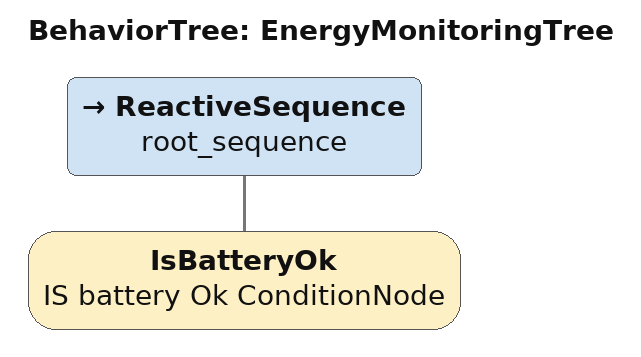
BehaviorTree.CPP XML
<?xml version="1.0" encoding="UTF-8"?>
<root main_tree_to_execute = "EnergyMonitoringTree">

    <BehaviorTree ID="EnergyMonitoringTree">
        <ReactiveSequence name="root_sequence">
            <IsBatteryOk name="IS battery Ok ConditionNode"/>
        </ReactiveSequence>
    </BehaviorTree>

</root>
